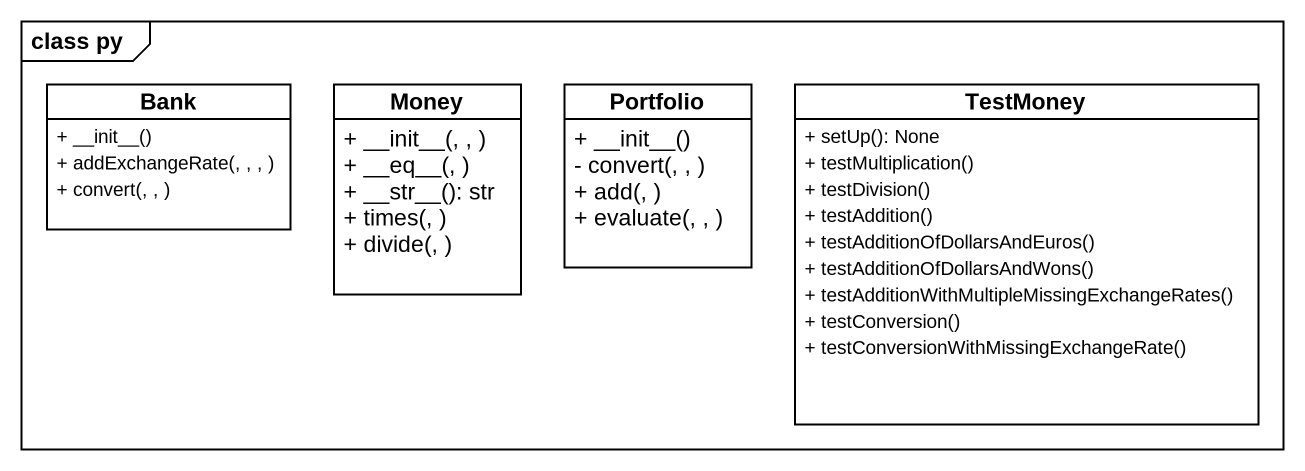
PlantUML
@startuml
mainframe class py
hide circle
hide empty members
skinparam classAttributeIconSize 0
class Bank {
  + ~__init~__()
  + addExchangeRate(, , , )
  + convert(, , )
}
class Money {
  + ~__init~__(, , )
  + ~__eq~__(, )
  + ~__str~__(): str
  + times(, )
  + divide(, )
}
class Portfolio {
  + ~__init~__()
  - convert(, , )
  + add(, )
  + evaluate(, , )
}
class TestMoney {
  + setUp(): None
  + testMultiplication()
  + testDivision()
  + testAddition()
  + testAdditionOfDollarsAndEuros()
  + testAdditionOfDollarsAndWons()
  + testAdditionWithMultipleMissingExchangeRates()
  + testConversion()
  + testConversionWithMissingExchangeRate()
}
@enduml
